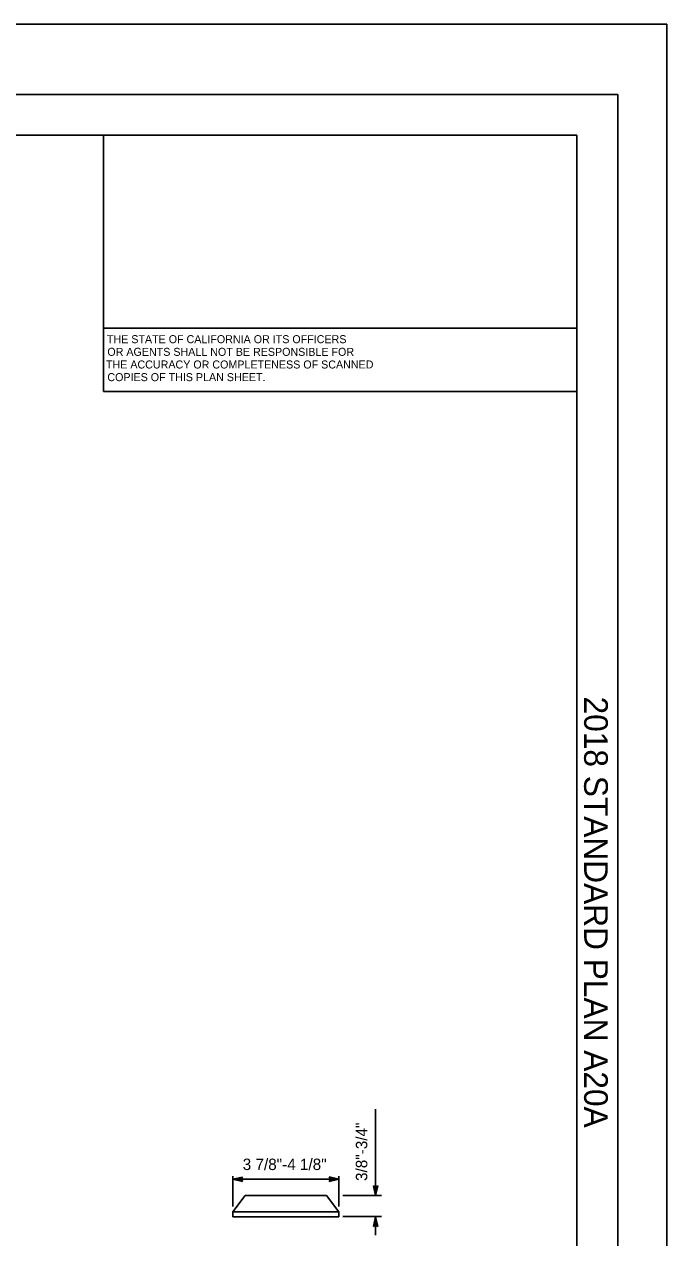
# Model space of a CAD drawing. Extents: x -893 to 867, y -474 to 712.
# Drawn here: x 473 to 867, y -31 to 712 of the extents above; entities that cross this region are included whole.
import ezdxf

# ---------------------------------------------------------------- set-up
doc = ezdxf.new("R2010")
doc.units = 0
for name, color, linetype in [('10 Sheet Format', 7, 'Continuous'), ('56 Stage 3 Anno', 7, 'Continuous'), ('57 Undefined', 7, 'Continuous'), ('60 Nongeo Data', 7, 'Continuous')]:
    doc.layers.add(name, color=color, linetype=linetype)

msp = doc.modelspace()

# ---------------------------------------------------------------- linework, layer by layer
at = {"layer": '10 Sheet Format'}
for p, q in [((-813.45, 643.96), (811.54, 643.96)), ((521.56, 487.06), (521.56, 643.96)), ((811.54, -406.04), (811.54, 643.96)), ((811.54, 525.89), (521.56, 525.89)), ((811.54, 487.06), (521.56, 487.06))]:
    msp.add_line(p, q, dxfattribs=at)
for points in [[(-893.46, -474.04), (866.54, -474.04), (866.54, 711.96), (-893.46, 711.96)], [(-863.43, 668.96), (836.57, 668.96), (836.57, -431.04), (-863.43, -431.04)], [(-863.43, 668.96), (836.57, 668.96), (836.57, -431.04), (-863.43, -431.04)]]:
    msp.add_lwpolyline(points, close=True, dxfattribs=at)
at = {"layer": '56 Stage 3 Anno'}
for p, q in [((688.25, -5.36), (688.25, 47.54)), ((600.8, -12.01), (600.8, 6.44)), ((600.8, 4.64), (606.8, 5.97)), ((600.8, 4.64), (665.8, 4.64)), ((606.8, 3.3), (600.8, 4.64)), ((600.8, 4.64), (600.8, 4.64)), ((606.58, 3.65), (602.18, 4.64)), ((602.19, 4.64), (606.56, 5.61)), ((603.56, 4.64), (606.39, 5.26)), ((606.35, 4.01), (603.56, 4.64)), ((604.94, 4.63), (606.15, 4.9)), ((606.17, 4.36), (604.94, 4.63)), ((606.8, 5.97), (606, 4.64)), ((606, 4.64), (606.8, 3.3)), ((606.8, 5.97), (606.8, 5.97)), ((606.8, 3.3), (606.8, 3.3)), ((660.6, 4.64), (659.8, 5.98)), ((659.8, 5.98), (659.8, 5.98)), ((659.8, 5.98), (665.8, 4.64)), ((665.8, 4.64), (659.8, 3.31)), ((659.8, 3.31), (660.6, 4.64)), ((659.8, 3.31), (659.8, 3.31)), ((660.02, 5.62), (664.42, 4.64)), ((664.41, 4.63), (660.03, 3.67)), ((663.04, 4.64), (660.21, 4.01)), ((660.25, 5.26), (663.04, 4.64)), ((660.43, 4.92), (661.65, 4.64)), ((661.65, 4.64), (660.45, 4.37)), ((665.8, -12.01), (665.8, 6.44)), ((665.8, 4.64), (665.8, 4.64)), ((688.25, -5.36), (686.92, 0.64)), ((686.92, 0.64), (686.92, 0.64)), ((686.92, 0.64), (688.25, -0.16)), ((688.24, -3.97), (687.28, 0.41)), ((688.25, -2.6), (687.62, 0.23)), ((688.25, -0.16), (689.59, 0.64)), ((689.59, 0.64), (688.25, -5.36)), ((689.23, 0.42), (688.25, -3.98)), ((688.87, 0.19), (688.25, -2.6)), ((688.53, 0.01), (688.25, -1.21)), ((689.59, 0.64), (689.59, 0.64)), ((668.08, -5.32), (691.79, -5.32)), ((688.25, -1.21), (687.98, -0.01)), ((688.25, -5.36), (688.25, -5.36)), ((668.08, -18.32), (691.79, -18.32)), ((686.91, -24.34), (688.25, -18.34)), ((687.26, -24.12), (688.25, -19.72)), ((687.62, -23.89), (688.25, -21.1)), ((688.25, -29.69), (688.25, -18.34)), ((688.25, -18.34), (688.25, -18.34)), ((688.25, -18.34), (689.58, -24.34)), ((688.25, -19.73), (689.22, -24.1)), ((688.25, -21.1), (688.87, -23.92)), ((688.25, -23.54), (686.91, -24.34)), ((686.91, -24.34), (686.91, -24.34)), ((687.97, -23.71), (688.25, -22.48)), ((688.25, -22.48), (688.51, -23.69)), ((689.58, -24.34), (688.25, -23.54)), ((689.58, -24.34), (689.58, -24.34))]:
    msp.add_line(p, q, dxfattribs=at)
at = {"layer": '60 Nongeo Data'}
for p, q in [((811.54, 643.96), (811.54, 643.96)), ((600.8, -15.36), (608.36, -5.35)), ((608.37, -5.36), (658.17, -5.36)), ((665.8, -15.36), (658.19, -5.38)), ((600.8, -15.36), (665.8, -15.36)), ((600.8, -15.36), (600.8, -18.36)), ((600.8, -18.36), (665.8, -18.36)), ((665.8, -15.36), (665.8, -18.36))]:
    msp.add_line(p, q, dxfattribs=at)

# ---------------------------------------------------------------- texts
at = {"layer": '10 Sheet Format'}
for s, p in [('THE STATE OF CALIFORNIA OR ITS OFFICERS', (523.65, 516.64)), ('OR AGENTS SHALL NOT BE RESPONSIBLE FOR', (523.93, 508.89)), ('THE ACCURACY OR COMPLETENESS OF SCANNED', (523.07, 501.14)), ('COPIES OF THIS PLAN SHEET.', (523.93, 493.39))]:
    msp.add_text(s, height=4.9, dxfattribs=at).set_placement(p)
at = {"layer": '57 Undefined'}
msp.add_text('3/8"-3/4"', height=7, rotation=90, dxfattribs=at).set_placement((683.11, 3.53))
msp.add_text('3 7/8"-4 1/8"', height=7, dxfattribs=at).set_placement((606.83, 10.23))
at = {"layer": '60 Nongeo Data'}
msp.add_text('2018 STANDARD PLAN A20A', height=14.5, rotation=270, dxfattribs=at).set_placement((815.95, 300.21))

doc.saveas('drawing.dxf')
